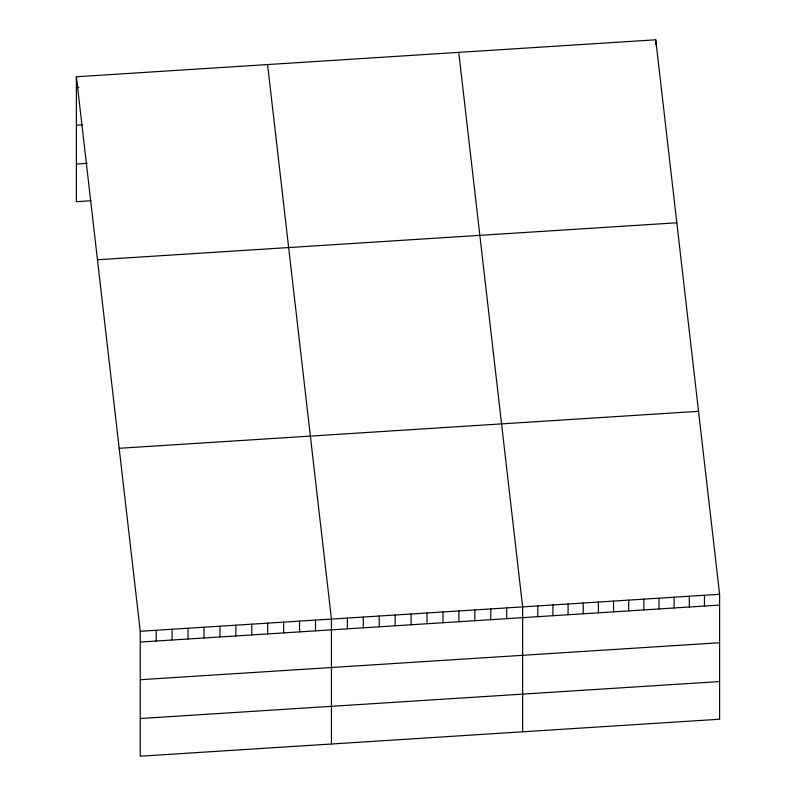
<?xml version="1.0" encoding="UTF-8"?>
<svg xmlns="http://www.w3.org/2000/svg" width="796" height="796" viewBox="0 0 796 796"><rect width="100%" height="100%" fill="white"/><g stroke="black" fill="none" stroke-linecap="round" stroke-linejoin="round"><path stroke-width="1.19" d="M76.386 76.764L140.255 631.288L140.255 756.2L719.614 719.236L719.614 594.313L655.745 39.8L76.386 76.764L76.386 201.686L91.092 200.741M76.386 87.52L78.834 87.371M76.386 125.201L82.515 124.803M76.386 164.006L87.411 163.309M97.46 259.755L676.819 222.79M119.181 448.297L698.54 411.323M140.255 631.288L719.614 594.313M140.255 642.044L719.614 605.069M140.255 679.714L719.614 642.74M140.255 718.529L719.614 681.555M458.765 52.367L522.634 606.89L522.634 731.803M267.575 64.566L331.444 619.089L331.444 744.001M704.46 595.289L704.46 606.035M689.306 596.254L689.306 607.01M674.152 597.219L674.152 607.975M659.008 598.184L659.008 608.94M655.745 39.8L655.745 44.576M643.855 599.149L643.855 609.905M628.701 600.114L628.701 610.87M613.547 601.089L613.547 611.835M598.393 602.055L598.393 612.811M583.239 603.02L583.239 613.776M568.085 603.985L568.085 614.741M552.941 604.95L552.941 615.706M537.788 605.915L537.788 616.671M506.704 607.905L506.704 618.661M490.764 608.92L490.764 619.676M474.834 609.935L474.834 620.691M458.904 610.95L458.904 621.706M442.974 611.975L442.974 622.721M427.034 612.99L427.034 623.746M411.104 614.005L411.104 624.76M395.174 615.019L395.174 625.775M379.244 616.034L379.244 626.79M363.304 617.049L363.304 627.805M347.374 618.074L347.374 628.82M315.514 620.104L315.514 630.86M299.575 621.119L299.575 631.875M283.645 622.134L283.645 632.89M267.715 623.149L267.715 633.905M251.785 624.173L251.785 634.919M235.845 625.188L235.845 635.944M219.915 626.203L219.915 636.959M203.985 627.218L203.985 637.974M188.055 628.233L188.055 638.989M172.115 629.258L172.115 640.004M156.185 630.273L156.185 641.029"/></g></svg>
